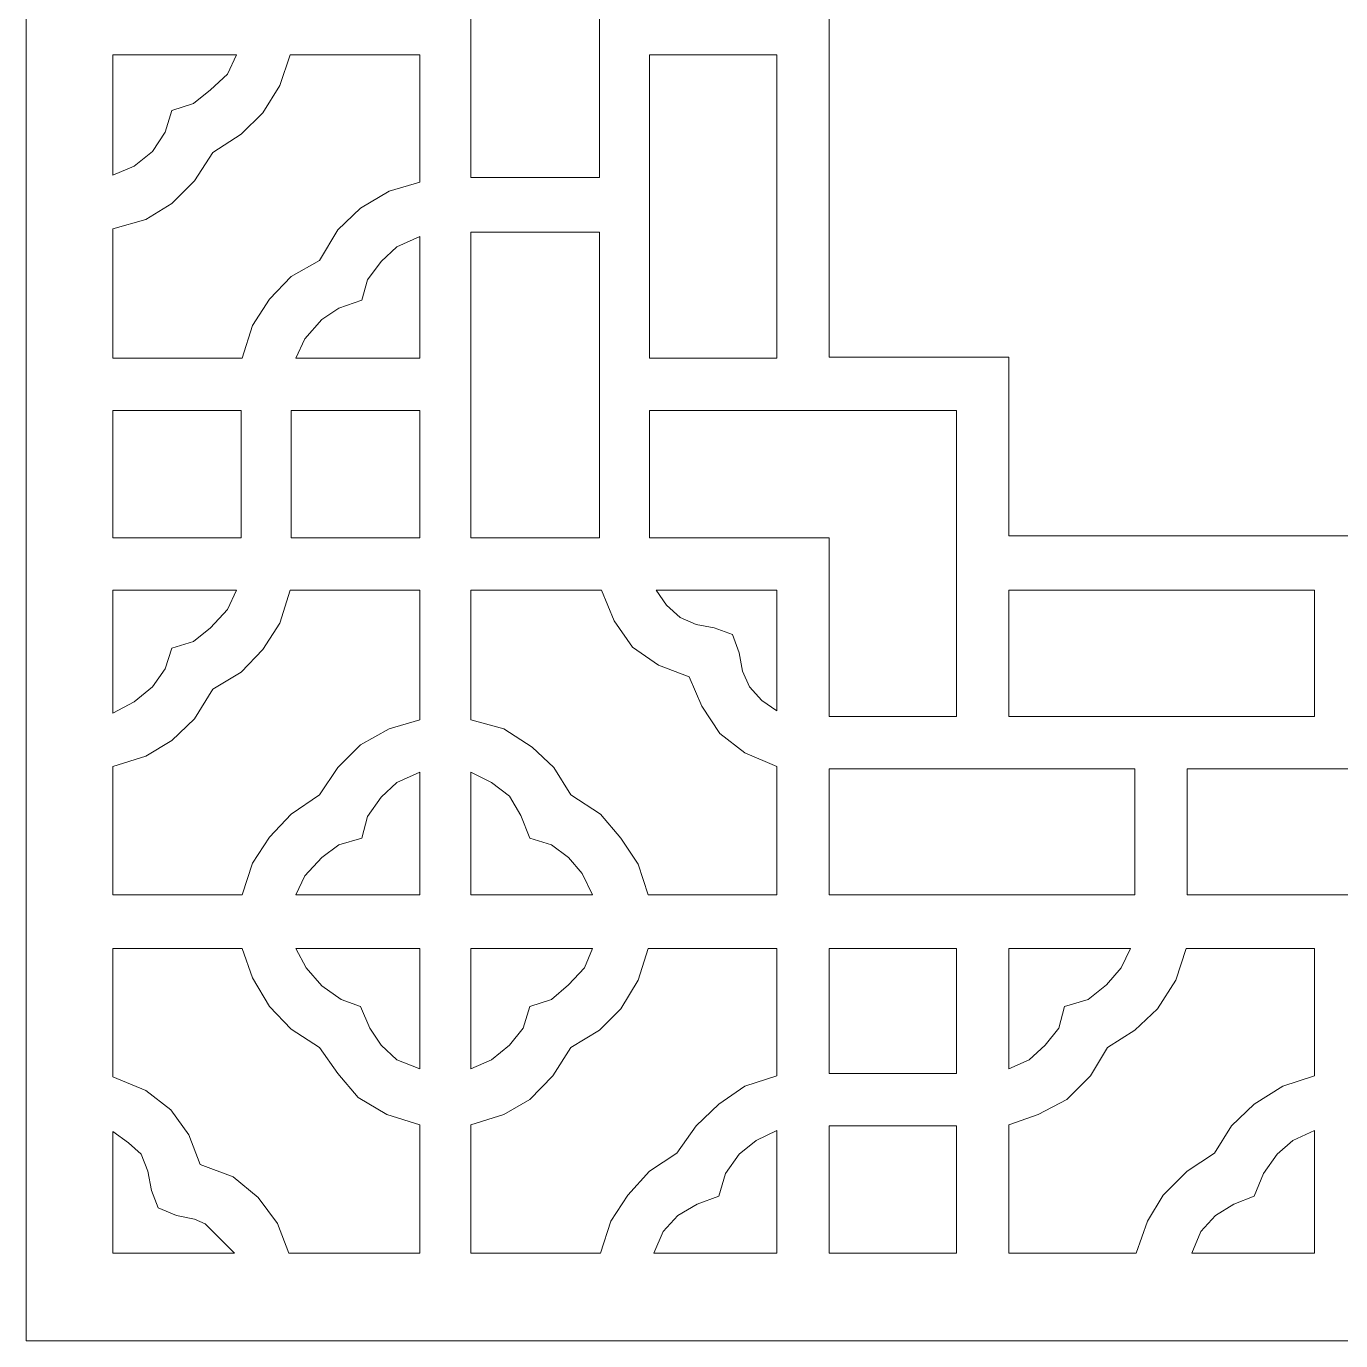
# Model space of a CAD drawing. Header units: centimetres. Extents: x -7.3 to 6.6, y -14.2 to 14.1.
# Drawn here: x -7.28 to -0.32, y -14.18 to -7.22 of the extents above; entities that cross this region are included whole.
import ezdxf

# ---------------------------------------------------------------- set-up
doc = ezdxf.new("R2010")
doc.units = ezdxf.units.CM
doc.header["$MEASUREMENT"] = 0

msp = doc.modelspace()

# ---------------------------------------------------------------- linework, layer by layer
at = {"color": 177, "lineweight": 9}
for points, knots in [([(-7.28151, -0.2578), (-7.28151, -0.2578), (-7.28151, -14.179), (-7.28151, -14.179), (-7.28151, -14.179), (-7.28151, -14.179), (6.62763, -14.179), (6.62763, -14.179), (6.62763, -14.179), (6.62763, -14.179), (6.62763, -0.2578), (6.62763, -0.2578), (6.62763, -0.2578), (6.62763, -0.2578), (-7.28151, -0.2578), (-7.28151, -0.2578)], [0, 0, 0, 0, 0.2, 0.2, 0.2, 0.2, 0.4, 0.4, 0.4, 0.4, 0.6, 0.6, 0.6, 0.6, 1, 1, 1, 1]), ([(-3.0305, -5.46021), (-3.0305, -5.46021), (-2.0791, -5.46021), (-2.0791, -5.46021), (-2.0791, -5.46021), (-2.0791, -5.46021), (-2.0791, -4.50885), (-2.0791, -4.50885), (-2.0791, -4.50885), (-2.0791, -4.50885), (-0.32697, -4.50885), (-0.32697, -4.50885), (-0.32697, -4.50885), (-0.32697, -4.50885), (1.42526, -4.50885), (1.42526, -4.50885), (1.42526, -4.50885), (1.42526, -4.50885), (1.42526, -5.46021), (1.42526, -5.46021), (1.42526, -5.46021), (1.42526, -5.46021), (2.37658, -5.46021), (2.37658, -5.46021), (2.37658, -5.46021), (2.37658, -5.46021), (2.37658, -7.2184), (2.37658, -7.2184), (2.37658, -7.2184), (2.37658, -7.2184), (2.37658, -8.97058), (2.37658, -8.97058), (2.37658, -8.97058), (2.37658, -8.97058), (1.42526, -8.97058), (1.42526, -8.97058), (1.42526, -8.97058), (1.42526, -8.97058), (1.42526, -9.91589), (1.42526, -9.91589), (1.42526, -9.91589), (1.42526, -9.91589), (-0.32697, -9.91589), (-0.32697, -9.91589), (-0.32697, -9.91589), (-0.32697, -9.91589), (-2.0791, -9.91589), (-2.0791, -9.91589), (-2.0791, -9.91589), (-2.0791, -9.91589), (-2.0791, -8.97058), (-2.0791, -8.97058), (-2.0791, -8.97058), (-2.0791, -8.97058), (-3.0305, -8.97058), (-3.0305, -8.97058), (-3.0305, -8.97058), (-3.0305, -8.97058), (-3.0305, -7.2184), (-3.0305, -7.2184), (-3.0305, -7.2184), (-3.0305, -7.2184), (-3.0305, -5.46021), (-3.0305, -5.46021)], [0, 0, 0, 0, 0.0588235, 0.0588235, 0.0588235, 0.0588235, 0.1176471, 0.1176471, 0.1176471, 0.1176471, 0.1764706, 0.1764706, 0.1764706, 0.1764706, 0.2352941, 0.2352941, 0.2352941, 0.2352941, 0.2941176, 0.2941176, 0.2941176, 0.2941176, 0.3529412, 0.3529412, 0.3529412, 0.3529412, 0.4117647, 0.4117647, 0.4117647, 0.4117647, 0.4705882, 0.4705882, 0.4705882, 0.4705882, 0.5294118, 0.5294118, 0.5294118, 0.5294118, 0.5882353, 0.5882353, 0.5882353, 0.5882353, 0.6470588, 0.6470588, 0.6470588, 0.6470588, 0.7058824, 0.7058824, 0.7058824, 0.7058824, 0.7647059, 0.7647059, 0.7647059, 0.7647059, 0.8235294, 0.8235294, 0.8235294, 0.8235294, 0.8823529, 0.8823529, 0.8823529, 0.8823529, 1, 1, 1, 1]), ([(-4.9272, -8.01921), (-4.9272, -8.01921), (-4.9272, -7.2184), (-4.9272, -7.2184), (-4.9272, -7.2184), (-4.9272, -7.2184), (-4.9272, -6.40551), (-4.9272, -6.40551), (-4.9272, -6.40551), (-4.9272, -6.40551), (-4.24681, -6.40551), (-4.24681, -6.40551), (-4.24681, -6.40551), (-4.24681, -6.40551), (-4.24681, -7.2184), (-4.24681, -7.2184), (-4.24681, -7.2184), (-4.24681, -7.2184), (-4.24681, -8.01921), (-4.24681, -8.01921), (-4.24681, -8.01921), (-4.24681, -8.01921), (-4.9272, -8.01921), (-4.9272, -8.01921)], [0, 0, 0, 0, 0.1428571, 0.1428571, 0.1428571, 0.1428571, 0.2857143, 0.2857143, 0.2857143, 0.2857143, 0.4285714, 0.4285714, 0.4285714, 0.4285714, 0.5714286, 0.5714286, 0.5714286, 0.5714286, 0.7142857, 0.7142857, 0.7142857, 0.7142857, 1, 1, 1, 1]), ([(-6.16759, -7.36893), (-6.16759, -7.36893), (-6.8239, -7.36893), (-6.8239, -7.36893), (-6.8239, -7.36893), (-6.8239, -7.36893), (-6.8239, -8.00717), (-6.8239, -8.00717), (-6.8239, -8.00717), (-6.8239, -8.00717), (-6.70947, -7.95901), (-6.70947, -7.95901), (-6.70947, -7.95901), (-6.70947, -7.95901), (-6.61317, -7.88077), (-6.61317, -7.88077), (-6.61317, -7.88077), (-6.61317, -7.88077), (-6.5469, -7.77838), (-6.5469, -7.77838), (-6.5469, -7.77838), (-6.5469, -7.77838), (-6.51078, -7.66396), (-6.51078, -7.66396), (-6.51078, -7.66396), (-6.51078, -7.66396), (-6.39633, -7.62787), (-6.39633, -7.62787), (-6.39633, -7.62787), (-6.39633, -7.62787), (-6.30608, -7.5556), (-6.30608, -7.5556), (-6.30608, -7.5556), (-6.30608, -7.5556), (-6.21573, -7.47131), (-6.21573, -7.47131), (-6.21573, -7.47131), (-6.21573, -7.47131), (-6.16759, -7.36893), (-6.16759, -7.36893)], [0, 0, 0, 0, 0.0909091, 0.0909091, 0.0909091, 0.0909091, 0.1818182, 0.1818182, 0.1818182, 0.1818182, 0.2727273, 0.2727273, 0.2727273, 0.2727273, 0.3636364, 0.3636364, 0.3636364, 0.3636364, 0.4545455, 0.4545455, 0.4545455, 0.4545455, 0.5454545, 0.5454545, 0.5454545, 0.5454545, 0.6363636, 0.6363636, 0.6363636, 0.6363636, 0.7272727, 0.7272727, 0.7272727, 0.7272727, 0.8181818, 0.8181818, 0.8181818, 0.8181818, 1, 1, 1, 1]), ([(-6.8239, -8.97659), (-6.8239, -8.97659), (-6.13744, -8.97659), (-6.13744, -8.97659), (-6.13744, -8.97659), (-6.13744, -8.97659), (-6.08326, -8.80203), (-6.08326, -8.80203), (-6.08326, -8.80203), (-6.08326, -8.80203), (-5.99295, -8.6635), (-5.99295, -8.6635), (-5.99295, -8.6635), (-5.99295, -8.6635), (-5.87853, -8.5431), (-5.87853, -8.5431), (-5.87853, -8.5431), (-5.87853, -8.5431), (-5.72802, -8.45878), (-5.72802, -8.45878), (-5.72802, -8.45878), (-5.72802, -8.45878), (-5.63167, -8.29621), (-5.63167, -8.29621), (-5.63167, -8.29621), (-5.63167, -8.29621), (-5.51122, -8.18184), (-5.51122, -8.18184), (-5.51122, -8.18184), (-5.51122, -8.18184), (-5.36072, -8.09146), (-5.36072, -8.09146), (-5.36072, -8.09146), (-5.36072, -8.09146), (-5.19813, -8.0433), (-5.19813, -8.0433), (-5.19813, -8.0433), (-5.19813, -8.0433), (-5.19813, -7.36893), (-5.19813, -7.36893), (-5.19813, -7.36893), (-5.19813, -7.36893), (-5.88459, -7.36893), (-5.88459, -7.36893), (-5.88459, -7.36893), (-5.88459, -7.36893), (-5.93874, -7.53151), (-5.93874, -7.53151), (-5.93874, -7.53151), (-5.93874, -7.53151), (-6.02908, -7.67599), (-6.02908, -7.67599), (-6.02908, -7.67599), (-6.02908, -7.67599), (-6.14351, -7.79043), (-6.14351, -7.79043), (-6.14351, -7.79043), (-6.14351, -7.79043), (-6.29403, -7.88677), (-6.29403, -7.88677), (-6.29403, -7.88677), (-6.29403, -7.88677), (-6.39033, -8.03731), (-6.39033, -8.03731), (-6.39033, -8.03731), (-6.39033, -8.03731), (-6.51078, -8.1577), (-6.51078, -8.1577), (-6.51078, -8.1577), (-6.51078, -8.1577), (-6.6493, -8.24202), (-6.6493, -8.24202), (-6.6493, -8.24202), (-6.6493, -8.24202), (-6.8239, -8.29018), (-6.8239, -8.29018), (-6.8239, -8.29018), (-6.8239, -8.29018), (-6.8239, -8.97659), (-6.8239, -8.97659)], [0, 0, 0, 0, 0.047619, 0.047619, 0.047619, 0.047619, 0.0952381, 0.0952381, 0.0952381, 0.0952381, 0.1428571, 0.1428571, 0.1428571, 0.1428571, 0.1904762, 0.1904762, 0.1904762, 0.1904762, 0.2380952, 0.2380952, 0.2380952, 0.2380952, 0.2857143, 0.2857143, 0.2857143, 0.2857143, 0.3333333, 0.3333333, 0.3333333, 0.3333333, 0.3809524, 0.3809524, 0.3809524, 0.3809524, 0.4285714, 0.4285714, 0.4285714, 0.4285714, 0.4761905, 0.4761905, 0.4761905, 0.4761905, 0.5238095, 0.5238095, 0.5238095, 0.5238095, 0.5714286, 0.5714286, 0.5714286, 0.5714286, 0.6190476, 0.6190476, 0.6190476, 0.6190476, 0.6666667, 0.6666667, 0.6666667, 0.6666667, 0.7142857, 0.7142857, 0.7142857, 0.7142857, 0.7619048, 0.7619048, 0.7619048, 0.7619048, 0.8095238, 0.8095238, 0.8095238, 0.8095238, 0.8571429, 0.8571429, 0.8571429, 0.8571429, 0.9047619, 0.9047619, 0.9047619, 0.9047619, 1, 1, 1, 1]), ([(-3.98183, -8.97659), (-3.98183, -8.97659), (-3.30746, -8.97659), (-3.30746, -8.97659), (-3.30746, -8.97659), (-3.30746, -8.97659), (-3.30746, -7.36893), (-3.30746, -7.36893), (-3.30746, -7.36893), (-3.30746, -7.36893), (-3.98183, -7.36893), (-3.98183, -7.36893), (-3.98183, -7.36893), (-3.98183, -7.36893), (-3.98183, -8.97659), (-3.98183, -8.97659)], [0, 0, 0, 0, 0.2, 0.2, 0.2, 0.2, 0.4, 0.4, 0.4, 0.4, 0.6, 0.6, 0.6, 0.6, 1, 1, 1, 1]), ([(-5.19813, -8.33236), (-5.19813, -8.33236), (-5.19813, -8.97659), (-5.19813, -8.97659), (-5.19813, -8.97659), (-5.19813, -8.97659), (-5.85446, -8.97659), (-5.85446, -8.97659), (-5.85446, -8.97659), (-5.85446, -8.97659), (-5.80629, -8.87425), (-5.80629, -8.87425), (-5.80629, -8.87425), (-5.80629, -8.87425), (-5.71595, -8.77186), (-5.71595, -8.77186), (-5.71595, -8.77186), (-5.71595, -8.77186), (-5.62564, -8.71168), (-5.62564, -8.71168), (-5.62564, -8.71168), (-5.62564, -8.71168), (-5.50524, -8.66956), (-5.50524, -8.66956), (-5.50524, -8.66956), (-5.50524, -8.66956), (-5.47509, -8.56117), (-5.47509, -8.56117), (-5.47509, -8.56117), (-5.47509, -8.56117), (-5.40286, -8.46481), (-5.40286, -8.46481), (-5.40286, -8.46481), (-5.40286, -8.46481), (-5.31855, -8.38651), (-5.31855, -8.38651), (-5.31855, -8.38651), (-5.31855, -8.38651), (-5.19813, -8.33236), (-5.19813, -8.33236)], [0, 0, 0, 0, 0.0909091, 0.0909091, 0.0909091, 0.0909091, 0.1818182, 0.1818182, 0.1818182, 0.1818182, 0.2727273, 0.2727273, 0.2727273, 0.2727273, 0.3636364, 0.3636364, 0.3636364, 0.3636364, 0.4545455, 0.4545455, 0.4545455, 0.4545455, 0.5454545, 0.5454545, 0.5454545, 0.5454545, 0.6363636, 0.6363636, 0.6363636, 0.6363636, 0.7272727, 0.7272727, 0.7272727, 0.7272727, 0.8181818, 0.8181818, 0.8181818, 0.8181818, 1, 1, 1, 1]), ([(-4.9272, -9.92795), (-4.9272, -9.92795), (-4.24681, -9.92795), (-4.24681, -9.92795), (-4.24681, -9.92795), (-4.24681, -9.92795), (-4.24681, -8.30827), (-4.24681, -8.30827), (-4.24681, -8.30827), (-4.24681, -8.30827), (-4.9272, -8.30827), (-4.9272, -8.30827), (-4.9272, -8.30827), (-4.9272, -8.30827), (-4.9272, -9.92795), (-4.9272, -9.92795)], [0, 0, 0, 0, 0.2, 0.2, 0.2, 0.2, 0.4, 0.4, 0.4, 0.4, 0.6, 0.6, 0.6, 0.6, 1, 1, 1, 1]), ([(-6.14351, -9.25358), (-6.14351, -9.25358), (-6.8239, -9.25358), (-6.8239, -9.25358), (-6.8239, -9.25358), (-6.8239, -9.25358), (-6.8239, -9.92795), (-6.8239, -9.92795), (-6.8239, -9.92795), (-6.8239, -9.92795), (-6.14351, -9.92795), (-6.14351, -9.92795), (-6.14351, -9.92795), (-6.14351, -9.92795), (-6.14351, -9.25358), (-6.14351, -9.25358)], [0, 0, 0, 0, 0.2, 0.2, 0.2, 0.2, 0.4, 0.4, 0.4, 0.4, 0.6, 0.6, 0.6, 0.6, 1, 1, 1, 1]), ([(-5.19813, -9.25358), (-5.19813, -9.25358), (-5.87853, -9.25358), (-5.87853, -9.25358), (-5.87853, -9.25358), (-5.87853, -9.25358), (-5.87853, -9.92795), (-5.87853, -9.92795), (-5.87853, -9.92795), (-5.87853, -9.92795), (-5.19813, -9.92795), (-5.19813, -9.92795), (-5.19813, -9.92795), (-5.19813, -9.92795), (-5.19813, -9.25358), (-5.19813, -9.25358)], [0, 0, 0, 0, 0.2, 0.2, 0.2, 0.2, 0.4, 0.4, 0.4, 0.4, 0.6, 0.6, 0.6, 0.6, 1, 1, 1, 1]), ([(-3.98183, -9.92795), (-3.98183, -9.92795), (-3.0305, -9.92795), (-3.0305, -9.92795), (-3.0305, -9.92795), (-3.0305, -9.92795), (-3.0305, -10.87333), (-3.0305, -10.87333), (-3.0305, -10.87333), (-3.0305, -10.87333), (-2.35617, -10.87333), (-2.35617, -10.87333), (-2.35617, -10.87333), (-2.35617, -10.87333), (-2.35617, -9.25358), (-2.35617, -9.25358), (-2.35617, -9.25358), (-2.35617, -9.25358), (-3.98183, -9.25358), (-3.98183, -9.25358), (-3.98183, -9.25358), (-3.98183, -9.25358), (-3.98183, -9.92795), (-3.98183, -9.92795)], [0, 0, 0, 0, 0.1428571, 0.1428571, 0.1428571, 0.1428571, 0.2857143, 0.2857143, 0.2857143, 0.2857143, 0.4285714, 0.4285714, 0.4285714, 0.4285714, 0.5714286, 0.5714286, 0.5714286, 0.5714286, 0.7142857, 0.7142857, 0.7142857, 0.7142857, 1, 1, 1, 1]), ([(-6.16759, -10.20495), (-6.16759, -10.20495), (-6.8239, -10.20495), (-6.8239, -10.20495), (-6.8239, -10.20495), (-6.8239, -10.20495), (-6.8239, -10.85526), (-6.8239, -10.85526), (-6.8239, -10.85526), (-6.8239, -10.85526), (-6.70947, -10.79503), (-6.70947, -10.79503), (-6.70947, -10.79503), (-6.70947, -10.79503), (-6.61317, -10.71675), (-6.61317, -10.71675), (-6.61317, -10.71675), (-6.61317, -10.71675), (-6.5469, -10.62044), (-6.5469, -10.62044), (-6.5469, -10.62044), (-6.5469, -10.62044), (-6.51078, -10.51201), (-6.51078, -10.51201), (-6.51078, -10.51201), (-6.51078, -10.51201), (-6.39633, -10.47591), (-6.39633, -10.47591), (-6.39633, -10.47591), (-6.39633, -10.47591), (-6.30608, -10.40368), (-6.30608, -10.40368), (-6.30608, -10.40368), (-6.30608, -10.40368), (-6.21573, -10.30733), (-6.21573, -10.30733), (-6.21573, -10.30733), (-6.21573, -10.30733), (-6.16759, -10.20495), (-6.16759, -10.20495)], [0, 0, 0, 0, 0.0909091, 0.0909091, 0.0909091, 0.0909091, 0.1818182, 0.1818182, 0.1818182, 0.1818182, 0.2727273, 0.2727273, 0.2727273, 0.2727273, 0.3636364, 0.3636364, 0.3636364, 0.3636364, 0.4545455, 0.4545455, 0.4545455, 0.4545455, 0.5454545, 0.5454545, 0.5454545, 0.5454545, 0.6363636, 0.6363636, 0.6363636, 0.6363636, 0.7272727, 0.7272727, 0.7272727, 0.7272727, 0.8181818, 0.8181818, 0.8181818, 0.8181818, 1, 1, 1, 1]), ([(-5.88459, -10.20495), (-5.88459, -10.20495), (-5.93874, -10.37959), (-5.93874, -10.37959), (-5.93874, -10.37959), (-5.93874, -10.37959), (-6.02908, -10.51806), (-6.02908, -10.51806), (-6.02908, -10.51806), (-6.02908, -10.51806), (-6.14351, -10.63844), (-6.14351, -10.63844), (-6.14351, -10.63844), (-6.14351, -10.63844), (-6.29403, -10.72879), (-6.29403, -10.72879), (-6.29403, -10.72879), (-6.29403, -10.72879), (-6.39033, -10.88533), (-6.39033, -10.88533), (-6.39033, -10.88533), (-6.39033, -10.88533), (-6.51078, -10.99983), (-6.51078, -10.99983), (-6.51078, -10.99983), (-6.51078, -10.99983), (-6.6493, -11.08407), (-6.6493, -11.08407), (-6.6493, -11.08407), (-6.6493, -11.08407), (-6.8239, -11.13825), (-6.8239, -11.13825), (-6.8239, -11.13825), (-6.8239, -11.13825), (-6.8239, -11.81865), (-6.8239, -11.81865), (-6.8239, -11.81865), (-6.8239, -11.81865), (-6.13744, -11.81865), (-6.13744, -11.81865), (-6.13744, -11.81865), (-6.13744, -11.81865), (-6.08326, -11.65003), (-6.08326, -11.65003), (-6.08326, -11.65003), (-6.08326, -11.65003), (-5.99295, -11.51161), (-5.99295, -11.51161), (-5.99295, -11.51161), (-5.99295, -11.51161), (-5.87853, -11.39112), (-5.87853, -11.39112), (-5.87853, -11.39112), (-5.87853, -11.39112), (-5.72802, -11.28875), (-5.72802, -11.28875), (-5.72802, -11.28875), (-5.72802, -11.28875), (-5.63167, -11.1443), (-5.63167, -11.1443), (-5.63167, -11.1443), (-5.63167, -11.1443), (-5.51122, -11.02383), (-5.51122, -11.02383), (-5.51122, -11.02383), (-5.51122, -11.02383), (-5.36072, -10.93959), (-5.36072, -10.93959), (-5.36072, -10.93959), (-5.36072, -10.93959), (-5.19813, -10.89135), (-5.19813, -10.89135), (-5.19813, -10.89135), (-5.19813, -10.89135), (-5.19813, -10.20495), (-5.19813, -10.20495), (-5.19813, -10.20495), (-5.19813, -10.20495), (-5.88459, -10.20495), (-5.88459, -10.20495)], [0, 0, 0, 0, 0.047619, 0.047619, 0.047619, 0.047619, 0.0952381, 0.0952381, 0.0952381, 0.0952381, 0.1428571, 0.1428571, 0.1428571, 0.1428571, 0.1904762, 0.1904762, 0.1904762, 0.1904762, 0.2380952, 0.2380952, 0.2380952, 0.2380952, 0.2857143, 0.2857143, 0.2857143, 0.2857143, 0.3333333, 0.3333333, 0.3333333, 0.3333333, 0.3809524, 0.3809524, 0.3809524, 0.3809524, 0.4285714, 0.4285714, 0.4285714, 0.4285714, 0.4761905, 0.4761905, 0.4761905, 0.4761905, 0.5238095, 0.5238095, 0.5238095, 0.5238095, 0.5714286, 0.5714286, 0.5714286, 0.5714286, 0.6190476, 0.6190476, 0.6190476, 0.6190476, 0.6666667, 0.6666667, 0.6666667, 0.6666667, 0.7142857, 0.7142857, 0.7142857, 0.7142857, 0.7619048, 0.7619048, 0.7619048, 0.7619048, 0.8095238, 0.8095238, 0.8095238, 0.8095238, 0.8571429, 0.8571429, 0.8571429, 0.8571429, 0.9047619, 0.9047619, 0.9047619, 0.9047619, 1, 1, 1, 1]), ([(-4.23473, -10.20495), (-4.23473, -10.20495), (-4.9272, -10.20495), (-4.9272, -10.20495), (-4.9272, -10.20495), (-4.9272, -10.20495), (-4.9272, -10.89135), (-4.9272, -10.89135), (-4.9272, -10.89135), (-4.9272, -10.89135), (-4.75254, -10.93959), (-4.75254, -10.93959), (-4.75254, -10.93959), (-4.75254, -10.93959), (-4.60206, -11.03585), (-4.60206, -11.03585), (-4.60206, -11.03585), (-4.60206, -11.03585), (-4.48763, -11.1443), (-4.48763, -11.1443), (-4.48763, -11.1443), (-4.48763, -11.1443), (-4.39725, -11.28875), (-4.39725, -11.28875), (-4.39725, -11.28875), (-4.39725, -11.28875), (-4.24076, -11.39112), (-4.24076, -11.39112), (-4.24076, -11.39112), (-4.24076, -11.39112), (-4.13238, -11.51761), (-4.13238, -11.51761), (-4.13238, -11.51761), (-4.13238, -11.51761), (-4.0421, -11.65607), (-4.0421, -11.65607), (-4.0421, -11.65607), (-4.0421, -11.65607), (-3.98784, -11.81865), (-3.98784, -11.81865), (-3.98784, -11.81865), (-3.98784, -11.81865), (-3.30746, -11.81865), (-3.30746, -11.81865), (-3.30746, -11.81865), (-3.30746, -11.81865), (-3.30746, -11.13825), (-3.30746, -11.13825), (-3.30746, -11.13825), (-3.30746, -11.13825), (-3.47604, -11.06599), (-3.47604, -11.06599), (-3.47604, -11.06599), (-3.47604, -11.06599), (-3.60851, -10.96361), (-3.60851, -10.96361), (-3.60851, -10.96361), (-3.60851, -10.96361), (-3.70486, -10.81911), (-3.70486, -10.81911), (-3.70486, -10.81911), (-3.70486, -10.81911), (-3.7711, -10.66262), (-3.7711, -10.66262), (-3.7711, -10.66262), (-3.7711, -10.66262), (-3.9337, -10.60237), (-3.9337, -10.60237), (-3.9337, -10.60237), (-3.9337, -10.60237), (-4.07215, -10.50602), (-4.07215, -10.50602), (-4.07215, -10.50602), (-4.07215, -10.50602), (-4.1685, -10.36751), (-4.1685, -10.36751), (-4.1685, -10.36751), (-4.1685, -10.36751), (-4.23473, -10.20495), (-4.23473, -10.20495)], [0, 0, 0, 0, 0.047619, 0.047619, 0.047619, 0.047619, 0.0952381, 0.0952381, 0.0952381, 0.0952381, 0.1428571, 0.1428571, 0.1428571, 0.1428571, 0.1904762, 0.1904762, 0.1904762, 0.1904762, 0.2380952, 0.2380952, 0.2380952, 0.2380952, 0.2857143, 0.2857143, 0.2857143, 0.2857143, 0.3333333, 0.3333333, 0.3333333, 0.3333333, 0.3809524, 0.3809524, 0.3809524, 0.3809524, 0.4285714, 0.4285714, 0.4285714, 0.4285714, 0.4761905, 0.4761905, 0.4761905, 0.4761905, 0.5238095, 0.5238095, 0.5238095, 0.5238095, 0.5714286, 0.5714286, 0.5714286, 0.5714286, 0.6190476, 0.6190476, 0.6190476, 0.6190476, 0.6666667, 0.6666667, 0.6666667, 0.6666667, 0.7142857, 0.7142857, 0.7142857, 0.7142857, 0.7619048, 0.7619048, 0.7619048, 0.7619048, 0.8095238, 0.8095238, 0.8095238, 0.8095238, 0.8571429, 0.8571429, 0.8571429, 0.8571429, 0.9047619, 0.9047619, 0.9047619, 0.9047619, 1, 1, 1, 1]), ([(-3.94574, -10.20495), (-3.94574, -10.20495), (-3.30746, -10.20495), (-3.30746, -10.20495), (-3.30746, -10.20495), (-3.30746, -10.20495), (-3.30746, -10.84324), (-3.30746, -10.84324), (-3.30746, -10.84324), (-3.30746, -10.84324), (-3.38572, -10.78905), (-3.38572, -10.78905), (-3.38572, -10.78905), (-3.38572, -10.78905), (-3.45197, -10.71675), (-3.45197, -10.71675), (-3.45197, -10.71675), (-3.45197, -10.71675), (-3.48811, -10.63251), (-3.48811, -10.63251), (-3.48811, -10.63251), (-3.48811, -10.63251), (-3.50619, -10.5361), (-3.50619, -10.5361), (-3.50619, -10.5361), (-3.50619, -10.5361), (-3.54225, -10.43974), (-3.54225, -10.43974), (-3.54225, -10.43974), (-3.54225, -10.43974), (-3.63861, -10.40368), (-3.63861, -10.40368), (-3.63861, -10.40368), (-3.63861, -10.40368), (-3.73497, -10.3856), (-3.73497, -10.3856), (-3.73497, -10.3856), (-3.73497, -10.3856), (-3.81926, -10.34946), (-3.81926, -10.34946), (-3.81926, -10.34946), (-3.81926, -10.34946), (-3.89151, -10.28321), (-3.89151, -10.28321), (-3.89151, -10.28321), (-3.89151, -10.28321), (-3.94574, -10.20495), (-3.94574, -10.20495)], [0, 0, 0, 0, 0.0769231, 0.0769231, 0.0769231, 0.0769231, 0.1538462, 0.1538462, 0.1538462, 0.1538462, 0.2307692, 0.2307692, 0.2307692, 0.2307692, 0.3076923, 0.3076923, 0.3076923, 0.3076923, 0.3846154, 0.3846154, 0.3846154, 0.3846154, 0.4615385, 0.4615385, 0.4615385, 0.4615385, 0.5384615, 0.5384615, 0.5384615, 0.5384615, 0.6153846, 0.6153846, 0.6153846, 0.6153846, 0.6923077, 0.6923077, 0.6923077, 0.6923077, 0.7692308, 0.7692308, 0.7692308, 0.7692308, 0.8461538, 0.8461538, 0.8461538, 0.8461538, 1, 1, 1, 1]), ([(-2.0791, -10.20495), (-2.0791, -10.20495), (-2.0791, -10.87333), (-2.0791, -10.87333), (-2.0791, -10.87333), (-2.0791, -10.87333), (-0.45943, -10.87333), (-0.45943, -10.87333), (-0.45943, -10.87333), (-0.45943, -10.87333), (-0.45943, -10.20495), (-0.45943, -10.20495), (-0.45943, -10.20495), (-0.45943, -10.20495), (-2.0791, -10.20495), (-2.0791, -10.20495)], [0, 0, 0, 0, 0.2, 0.2, 0.2, 0.2, 0.4, 0.4, 0.4, 0.4, 0.6, 0.6, 0.6, 0.6, 1, 1, 1, 1]), ([(-5.19813, -11.16836), (-5.19813, -11.16836), (-5.19813, -11.81865), (-5.19813, -11.81865), (-5.19813, -11.81865), (-5.19813, -11.81865), (-5.85446, -11.81865), (-5.85446, -11.81865), (-5.85446, -11.81865), (-5.85446, -11.81865), (-5.80629, -11.71636), (-5.80629, -11.71636), (-5.80629, -11.71636), (-5.80629, -11.71636), (-5.71595, -11.61998), (-5.71595, -11.61998), (-5.71595, -11.61998), (-5.71595, -11.61998), (-5.62564, -11.5537), (-5.62564, -11.5537), (-5.62564, -11.5537), (-5.62564, -11.5537), (-5.50524, -11.51761), (-5.50524, -11.51761), (-5.50524, -11.51761), (-5.50524, -11.51761), (-5.47509, -11.40318), (-5.47509, -11.40318), (-5.47509, -11.40318), (-5.47509, -11.40318), (-5.40286, -11.30084), (-5.40286, -11.30084), (-5.40286, -11.30084), (-5.40286, -11.30084), (-5.31855, -11.22256), (-5.31855, -11.22256), (-5.31855, -11.22256), (-5.31855, -11.22256), (-5.19813, -11.16836), (-5.19813, -11.16836)], [0, 0, 0, 0, 0.0909091, 0.0909091, 0.0909091, 0.0909091, 0.1818182, 0.1818182, 0.1818182, 0.1818182, 0.2727273, 0.2727273, 0.2727273, 0.2727273, 0.3636364, 0.3636364, 0.3636364, 0.3636364, 0.4545455, 0.4545455, 0.4545455, 0.4545455, 0.5454545, 0.5454545, 0.5454545, 0.5454545, 0.6363636, 0.6363636, 0.6363636, 0.6363636, 0.7272727, 0.7272727, 0.7272727, 0.7272727, 0.8181818, 0.8181818, 0.8181818, 0.8181818, 1, 1, 1, 1]), ([(-4.9272, -11.81865), (-4.9272, -11.81865), (-4.28292, -11.81865), (-4.28292, -11.81865), (-4.28292, -11.81865), (-4.28292, -11.81865), (-4.3371, -11.7043), (-4.3371, -11.7043), (-4.3371, -11.7043), (-4.3371, -11.7043), (-4.40933, -11.61998), (-4.40933, -11.61998), (-4.40933, -11.61998), (-4.40933, -11.61998), (-4.49966, -11.5537), (-4.49966, -11.5537), (-4.49966, -11.5537), (-4.49966, -11.5537), (-4.61412, -11.51761), (-4.61412, -11.51761), (-4.61412, -11.51761), (-4.61412, -11.51761), (-4.66227, -11.39715), (-4.66227, -11.39715), (-4.66227, -11.39715), (-4.66227, -11.39715), (-4.72249, -11.29482), (-4.72249, -11.29482), (-4.72249, -11.29482), (-4.72249, -11.29482), (-4.81875, -11.22256), (-4.81875, -11.22256), (-4.81875, -11.22256), (-4.81875, -11.22256), (-4.9272, -11.16836), (-4.9272, -11.16836), (-4.9272, -11.16836), (-4.9272, -11.16836), (-4.9272, -11.81865), (-4.9272, -11.81865)], [0, 0, 0, 0, 0.0909091, 0.0909091, 0.0909091, 0.0909091, 0.1818182, 0.1818182, 0.1818182, 0.1818182, 0.2727273, 0.2727273, 0.2727273, 0.2727273, 0.3636364, 0.3636364, 0.3636364, 0.3636364, 0.4545455, 0.4545455, 0.4545455, 0.4545455, 0.5454545, 0.5454545, 0.5454545, 0.5454545, 0.6363636, 0.6363636, 0.6363636, 0.6363636, 0.7272727, 0.7272727, 0.7272727, 0.7272727, 0.8181818, 0.8181818, 0.8181818, 0.8181818, 1, 1, 1, 1]), ([(-3.0305, -11.15029), (-3.0305, -11.15029), (-3.0305, -11.81865), (-3.0305, -11.81865), (-3.0305, -11.81865), (-3.0305, -11.81865), (-1.41078, -11.81865), (-1.41078, -11.81865), (-1.41078, -11.81865), (-1.41078, -11.81865), (-1.41078, -11.15029), (-1.41078, -11.15029), (-1.41078, -11.15029), (-1.41078, -11.15029), (-3.0305, -11.15029), (-3.0305, -11.15029)], [0, 0, 0, 0, 0.2, 0.2, 0.2, 0.2, 0.4, 0.4, 0.4, 0.4, 0.6, 0.6, 0.6, 0.6, 1, 1, 1, 1]), ([(-1.1338, -11.81865), (-1.1338, -11.81865), (-0.32697, -11.81865), (-0.32697, -11.81865), (-0.32697, -11.81865), (-0.32697, -11.81865), (0.4799, -11.81865), (0.4799, -11.81865), (0.4799, -11.81865), (0.4799, -11.81865), (0.4799, -11.15029), (0.4799, -11.15029), (0.4799, -11.15029), (0.4799, -11.15029), (-0.32697, -11.15029), (-0.32697, -11.15029), (-0.32697, -11.15029), (-0.32697, -11.15029), (-1.1338, -11.15029), (-1.1338, -11.15029), (-1.1338, -11.15029), (-1.1338, -11.15029), (-1.1338, -11.81865), (-1.1338, -11.81865)], [0, 0, 0, 0, 0.1428571, 0.1428571, 0.1428571, 0.1428571, 0.2857143, 0.2857143, 0.2857143, 0.2857143, 0.4285714, 0.4285714, 0.4285714, 0.4285714, 0.5714286, 0.5714286, 0.5714286, 0.5714286, 0.7142857, 0.7142857, 0.7142857, 0.7142857, 1, 1, 1, 1]), ([(-6.13744, -12.10162), (-6.13744, -12.10162), (-6.8239, -12.10162), (-6.8239, -12.10162), (-6.8239, -12.10162), (-6.8239, -12.10162), (-6.8239, -12.78208), (-6.8239, -12.78208), (-6.8239, -12.78208), (-6.8239, -12.78208), (-6.6493, -12.85432), (-6.6493, -12.85432), (-6.6493, -12.85432), (-6.6493, -12.85432), (-6.51678, -12.95667), (-6.51678, -12.95667), (-6.51678, -12.95667), (-6.51678, -12.95667), (-6.42043, -13.08914), (-6.42043, -13.08914), (-6.42043, -13.08914), (-6.42043, -13.08914), (-6.36023, -13.24569), (-6.36023, -13.24569), (-6.36023, -13.24569), (-6.36023, -13.24569), (-6.18566, -13.31198), (-6.18566, -13.31198), (-6.18566, -13.31198), (-6.18566, -13.31198), (-6.05315, -13.42033), (-6.05315, -13.42033), (-6.05315, -13.42033), (-6.05315, -13.42033), (-5.95076, -13.5588), (-5.95076, -13.5588), (-5.95076, -13.5588), (-5.95076, -13.5588), (-5.89059, -13.71533), (-5.89059, -13.71533), (-5.89059, -13.71533), (-5.89059, -13.71533), (-5.19813, -13.71533), (-5.19813, -13.71533), (-5.19813, -13.71533), (-5.19813, -13.71533), (-5.19813, -13.03493), (-5.19813, -13.03493), (-5.19813, -13.03493), (-5.19813, -13.03493), (-5.37276, -12.98075), (-5.37276, -12.98075), (-5.37276, -12.98075), (-5.37276, -12.98075), (-5.5233, -12.89044), (-5.5233, -12.89044), (-5.5233, -12.89044), (-5.5233, -12.89044), (-5.63167, -12.76399), (-5.63167, -12.76399), (-5.63167, -12.76399), (-5.63167, -12.76399), (-5.72802, -12.62551), (-5.72802, -12.62551), (-5.72802, -12.62551), (-5.72802, -12.62551), (-5.87853, -12.5292), (-5.87853, -12.5292), (-5.87853, -12.5292), (-5.87853, -12.5292), (-5.99295, -12.40875), (-5.99295, -12.40875), (-5.99295, -12.40875), (-5.99295, -12.40875), (-6.08326, -12.25819), (-6.08326, -12.25819), (-6.08326, -12.25819), (-6.08326, -12.25819), (-6.13744, -12.10162), (-6.13744, -12.10162)], [0, 0, 0, 0, 0.047619, 0.047619, 0.047619, 0.047619, 0.0952381, 0.0952381, 0.0952381, 0.0952381, 0.1428571, 0.1428571, 0.1428571, 0.1428571, 0.1904762, 0.1904762, 0.1904762, 0.1904762, 0.2380952, 0.2380952, 0.2380952, 0.2380952, 0.2857143, 0.2857143, 0.2857143, 0.2857143, 0.3333333, 0.3333333, 0.3333333, 0.3333333, 0.3809524, 0.3809524, 0.3809524, 0.3809524, 0.4285714, 0.4285714, 0.4285714, 0.4285714, 0.4761905, 0.4761905, 0.4761905, 0.4761905, 0.5238095, 0.5238095, 0.5238095, 0.5238095, 0.5714286, 0.5714286, 0.5714286, 0.5714286, 0.6190476, 0.6190476, 0.6190476, 0.6190476, 0.6666667, 0.6666667, 0.6666667, 0.6666667, 0.7142857, 0.7142857, 0.7142857, 0.7142857, 0.7619048, 0.7619048, 0.7619048, 0.7619048, 0.8095238, 0.8095238, 0.8095238, 0.8095238, 0.8571429, 0.8571429, 0.8571429, 0.8571429, 0.9047619, 0.9047619, 0.9047619, 0.9047619, 1, 1, 1, 1]), ([(-5.85446, -12.10162), (-5.85446, -12.10162), (-5.80028, -12.20401), (-5.80028, -12.20401), (-5.80028, -12.20401), (-5.80028, -12.20401), (-5.71595, -12.30035), (-5.71595, -12.30035), (-5.71595, -12.30035), (-5.71595, -12.30035), (-5.61362, -12.37258), (-5.61362, -12.37258), (-5.61362, -12.37258), (-5.61362, -12.37258), (-5.51122, -12.40875), (-5.51122, -12.40875), (-5.51122, -12.40875), (-5.51122, -12.40875), (-5.46311, -12.52318), (-5.46311, -12.52318), (-5.46311, -12.52318), (-5.46311, -12.52318), (-5.40286, -12.61345), (-5.40286, -12.61345), (-5.40286, -12.61345), (-5.40286, -12.61345), (-5.31855, -12.69174), (-5.31855, -12.69174), (-5.31855, -12.69174), (-5.31855, -12.69174), (-5.19813, -12.73991), (-5.19813, -12.73991), (-5.19813, -12.73991), (-5.19813, -12.73991), (-5.19813, -12.10162), (-5.19813, -12.10162), (-5.19813, -12.10162), (-5.19813, -12.10162), (-5.85446, -12.10162), (-5.85446, -12.10162)], [0, 0, 0, 0, 0.0909091, 0.0909091, 0.0909091, 0.0909091, 0.1818182, 0.1818182, 0.1818182, 0.1818182, 0.2727273, 0.2727273, 0.2727273, 0.2727273, 0.3636364, 0.3636364, 0.3636364, 0.3636364, 0.4545455, 0.4545455, 0.4545455, 0.4545455, 0.5454545, 0.5454545, 0.5454545, 0.5454545, 0.6363636, 0.6363636, 0.6363636, 0.6363636, 0.7272727, 0.7272727, 0.7272727, 0.7272727, 0.8181818, 0.8181818, 0.8181818, 0.8181818, 1, 1, 1, 1]), ([(-4.9272, -12.73991), (-4.9272, -12.73991), (-4.9272, -12.10162), (-4.9272, -12.10162), (-4.9272, -12.10162), (-4.9272, -12.10162), (-4.28292, -12.10162), (-4.28292, -12.10162), (-4.28292, -12.10162), (-4.28292, -12.10162), (-4.32507, -12.20401), (-4.32507, -12.20401), (-4.32507, -12.20401), (-4.32507, -12.20401), (-4.40933, -12.29432), (-4.40933, -12.29432), (-4.40933, -12.29432), (-4.40933, -12.29432), (-4.49966, -12.37258), (-4.49966, -12.37258), (-4.49966, -12.37258), (-4.49966, -12.37258), (-4.61412, -12.40875), (-4.61412, -12.40875), (-4.61412, -12.40875), (-4.61412, -12.40875), (-4.65021, -12.52318), (-4.65021, -12.52318), (-4.65021, -12.52318), (-4.65021, -12.52318), (-4.72249, -12.61345), (-4.72249, -12.61345), (-4.72249, -12.61345), (-4.72249, -12.61345), (-4.81875, -12.69174), (-4.81875, -12.69174), (-4.81875, -12.69174), (-4.81875, -12.69174), (-4.9272, -12.73991), (-4.9272, -12.73991)], [0, 0, 0, 0, 0.0909091, 0.0909091, 0.0909091, 0.0909091, 0.1818182, 0.1818182, 0.1818182, 0.1818182, 0.2727273, 0.2727273, 0.2727273, 0.2727273, 0.3636364, 0.3636364, 0.3636364, 0.3636364, 0.4545455, 0.4545455, 0.4545455, 0.4545455, 0.5454545, 0.5454545, 0.5454545, 0.5454545, 0.6363636, 0.6363636, 0.6363636, 0.6363636, 0.7272727, 0.7272727, 0.7272727, 0.7272727, 0.8181818, 0.8181818, 0.8181818, 0.8181818, 1, 1, 1, 1]), ([(-3.98784, -12.10162), (-3.98784, -12.10162), (-3.30746, -12.10162), (-3.30746, -12.10162), (-3.30746, -12.10162), (-3.30746, -12.10162), (-3.30746, -12.77603), (-3.30746, -12.77603), (-3.30746, -12.77603), (-3.30746, -12.77603), (-3.47604, -12.83022), (-3.47604, -12.83022), (-3.47604, -12.83022), (-3.47604, -12.83022), (-3.61452, -12.92657), (-3.61452, -12.92657), (-3.61452, -12.92657), (-3.61452, -12.92657), (-3.73497, -13.041), (-3.73497, -13.041), (-3.73497, -13.041), (-3.73497, -13.041), (-3.83731, -13.18554), (-3.83731, -13.18554), (-3.83731, -13.18554), (-3.83731, -13.18554), (-3.98183, -13.28187), (-3.98183, -13.28187), (-3.98183, -13.28187), (-3.98183, -13.28187), (-4.09623, -13.40828), (-4.09623, -13.40828), (-4.09623, -13.40828), (-4.09623, -13.40828), (-4.18658, -13.54679), (-4.18658, -13.54679), (-4.18658, -13.54679), (-4.18658, -13.54679), (-4.24076, -13.71533), (-4.24076, -13.71533), (-4.24076, -13.71533), (-4.24076, -13.71533), (-4.9272, -13.71533), (-4.9272, -13.71533), (-4.9272, -13.71533), (-4.9272, -13.71533), (-4.9272, -13.03493), (-4.9272, -13.03493), (-4.9272, -13.03493), (-4.9272, -13.03493), (-4.75254, -12.98075), (-4.75254, -12.98075), (-4.75254, -12.98075), (-4.75254, -12.98075), (-4.61412, -12.90253), (-4.61412, -12.90253), (-4.61412, -12.90253), (-4.61412, -12.90253), (-4.49363, -12.77603), (-4.49363, -12.77603), (-4.49363, -12.77603), (-4.49363, -12.77603), (-4.39725, -12.62551), (-4.39725, -12.62551), (-4.39725, -12.62551), (-4.39725, -12.62551), (-4.24681, -12.53519), (-4.24681, -12.53519), (-4.24681, -12.53519), (-4.24681, -12.53519), (-4.13238, -12.4208), (-4.13238, -12.4208), (-4.13238, -12.4208), (-4.13238, -12.4208), (-4.0421, -12.27025), (-4.0421, -12.27025), (-4.0421, -12.27025), (-4.0421, -12.27025), (-3.98784, -12.10162), (-3.98784, -12.10162)], [0, 0, 0, 0, 0.047619, 0.047619, 0.047619, 0.047619, 0.0952381, 0.0952381, 0.0952381, 0.0952381, 0.1428571, 0.1428571, 0.1428571, 0.1428571, 0.1904762, 0.1904762, 0.1904762, 0.1904762, 0.2380952, 0.2380952, 0.2380952, 0.2380952, 0.2857143, 0.2857143, 0.2857143, 0.2857143, 0.3333333, 0.3333333, 0.3333333, 0.3333333, 0.3809524, 0.3809524, 0.3809524, 0.3809524, 0.4285714, 0.4285714, 0.4285714, 0.4285714, 0.4761905, 0.4761905, 0.4761905, 0.4761905, 0.5238095, 0.5238095, 0.5238095, 0.5238095, 0.5714286, 0.5714286, 0.5714286, 0.5714286, 0.6190476, 0.6190476, 0.6190476, 0.6190476, 0.6666667, 0.6666667, 0.6666667, 0.6666667, 0.7142857, 0.7142857, 0.7142857, 0.7142857, 0.7619048, 0.7619048, 0.7619048, 0.7619048, 0.8095238, 0.8095238, 0.8095238, 0.8095238, 0.8571429, 0.8571429, 0.8571429, 0.8571429, 0.9047619, 0.9047619, 0.9047619, 0.9047619, 1, 1, 1, 1]), ([(-2.35617, -12.76399), (-2.35617, -12.76399), (-2.35617, -12.10162), (-2.35617, -12.10162), (-2.35617, -12.10162), (-2.35617, -12.10162), (-3.0305, -12.10162), (-3.0305, -12.10162), (-3.0305, -12.10162), (-3.0305, -12.10162), (-3.0305, -12.76399), (-3.0305, -12.76399), (-3.0305, -12.76399), (-3.0305, -12.76399), (-2.35617, -12.76399), (-2.35617, -12.76399)], [0, 0, 0, 0, 0.2, 0.2, 0.2, 0.2, 0.4, 0.4, 0.4, 0.4, 0.6, 0.6, 0.6, 0.6, 1, 1, 1, 1]), ([(-2.0791, -12.10162), (-2.0791, -12.10162), (-2.0791, -12.73991), (-2.0791, -12.73991), (-2.0791, -12.73991), (-2.0791, -12.73991), (-1.97075, -12.69174), (-1.97075, -12.69174), (-1.97075, -12.69174), (-1.97075, -12.69174), (-1.88643, -12.61345), (-1.88643, -12.61345), (-1.88643, -12.61345), (-1.88643, -12.61345), (-1.81419, -12.52318), (-1.81419, -12.52318), (-1.81419, -12.52318), (-1.81419, -12.52318), (-1.78405, -12.40875), (-1.78405, -12.40875), (-1.78405, -12.40875), (-1.78405, -12.40875), (-1.6576, -12.37258), (-1.6576, -12.37258), (-1.6576, -12.37258), (-1.6576, -12.37258), (-1.56135, -12.29432), (-1.56135, -12.29432), (-1.56135, -12.29432), (-1.56135, -12.29432), (-1.48303, -12.20401), (-1.48303, -12.20401), (-1.48303, -12.20401), (-1.48303, -12.20401), (-1.43487, -12.10162), (-1.43487, -12.10162), (-1.43487, -12.10162), (-1.43487, -12.10162), (-2.0791, -12.10162), (-2.0791, -12.10162)], [0, 0, 0, 0, 0.0909091, 0.0909091, 0.0909091, 0.0909091, 0.1818182, 0.1818182, 0.1818182, 0.1818182, 0.2727273, 0.2727273, 0.2727273, 0.2727273, 0.3636364, 0.3636364, 0.3636364, 0.3636364, 0.4545455, 0.4545455, 0.4545455, 0.4545455, 0.5454545, 0.5454545, 0.5454545, 0.5454545, 0.6363636, 0.6363636, 0.6363636, 0.6363636, 0.7272727, 0.7272727, 0.7272727, 0.7272727, 0.8181818, 0.8181818, 0.8181818, 0.8181818, 1, 1, 1, 1]), ([(-0.45943, -12.77603), (-0.45943, -12.77603), (-0.62802, -12.83022), (-0.62802, -12.83022), (-0.62802, -12.83022), (-0.62802, -12.83022), (-0.7785, -12.92657), (-0.7785, -12.92657), (-0.7785, -12.92657), (-0.7785, -12.92657), (-0.89899, -13.041), (-0.89899, -13.041), (-0.89899, -13.041), (-0.89899, -13.041), (-0.98924, -13.18554), (-0.98924, -13.18554), (-0.98924, -13.18554), (-0.98924, -13.18554), (-1.1338, -13.28187), (-1.1338, -13.28187), (-1.1338, -13.28187), (-1.1338, -13.28187), (-1.26025, -13.40828), (-1.26025, -13.40828), (-1.26025, -13.40828), (-1.26025, -13.40828), (-1.34457, -13.54679), (-1.34457, -13.54679), (-1.34457, -13.54679), (-1.34457, -13.54679), (-1.40477, -13.71533), (-1.40477, -13.71533), (-1.40477, -13.71533), (-1.40477, -13.71533), (-2.0791, -13.71533), (-2.0791, -13.71533), (-2.0791, -13.71533), (-2.0791, -13.71533), (-2.0791, -13.03493), (-2.0791, -13.03493), (-2.0791, -13.03493), (-2.0791, -13.03493), (-1.92258, -12.98075), (-1.92258, -12.98075), (-1.92258, -12.98075), (-1.92258, -12.98075), (-1.77207, -12.90253), (-1.77207, -12.90253), (-1.77207, -12.90253), (-1.77207, -12.90253), (-1.64561, -12.77603), (-1.64561, -12.77603), (-1.64561, -12.77603), (-1.64561, -12.77603), (-1.55526, -12.62551), (-1.55526, -12.62551), (-1.55526, -12.62551), (-1.55526, -12.62551), (-1.41078, -12.53519), (-1.41078, -12.53519), (-1.41078, -12.53519), (-1.41078, -12.53519), (-1.29034, -12.4208), (-1.29034, -12.4208), (-1.29034, -12.4208), (-1.29034, -12.4208), (-1.19397, -12.27025), (-1.19397, -12.27025), (-1.19397, -12.27025), (-1.19397, -12.27025), (-1.13987, -12.10162), (-1.13987, -12.10162), (-1.13987, -12.10162), (-1.13987, -12.10162), (-0.45943, -12.10162), (-0.45943, -12.10162), (-0.45943, -12.10162), (-0.45943, -12.10162), (-0.45943, -12.77603), (-0.45943, -12.77603)], [0, 0, 0, 0, 0.047619, 0.047619, 0.047619, 0.047619, 0.0952381, 0.0952381, 0.0952381, 0.0952381, 0.1428571, 0.1428571, 0.1428571, 0.1428571, 0.1904762, 0.1904762, 0.1904762, 0.1904762, 0.2380952, 0.2380952, 0.2380952, 0.2380952, 0.2857143, 0.2857143, 0.2857143, 0.2857143, 0.3333333, 0.3333333, 0.3333333, 0.3333333, 0.3809524, 0.3809524, 0.3809524, 0.3809524, 0.4285714, 0.4285714, 0.4285714, 0.4285714, 0.4761905, 0.4761905, 0.4761905, 0.4761905, 0.5238095, 0.5238095, 0.5238095, 0.5238095, 0.5714286, 0.5714286, 0.5714286, 0.5714286, 0.6190476, 0.6190476, 0.6190476, 0.6190476, 0.6666667, 0.6666667, 0.6666667, 0.6666667, 0.7142857, 0.7142857, 0.7142857, 0.7142857, 0.7619048, 0.7619048, 0.7619048, 0.7619048, 0.8095238, 0.8095238, 0.8095238, 0.8095238, 0.8571429, 0.8571429, 0.8571429, 0.8571429, 0.9047619, 0.9047619, 0.9047619, 0.9047619, 1, 1, 1, 1]), ([(-6.1796, -13.71533), (-6.1796, -13.71533), (-6.8239, -13.71533), (-6.8239, -13.71533), (-6.8239, -13.71533), (-6.8239, -13.71533), (-6.8239, -13.07111), (-6.8239, -13.07111), (-6.8239, -13.07111), (-6.8239, -13.07111), (-6.73961, -13.13126), (-6.73961, -13.13126), (-6.73961, -13.13126), (-6.73961, -13.13126), (-6.67334, -13.19152), (-6.67334, -13.19152), (-6.67334, -13.19152), (-6.67334, -13.19152), (-6.63724, -13.28187), (-6.63724, -13.28187), (-6.63724, -13.28187), (-6.63724, -13.28187), (-6.61912, -13.38421), (-6.61912, -13.38421), (-6.61912, -13.38421), (-6.61912, -13.38421), (-6.58307, -13.47451), (-6.58307, -13.47451), (-6.58307, -13.47451), (-6.58307, -13.47451), (-6.48672, -13.51665), (-6.48672, -13.51665), (-6.48672, -13.51665), (-6.48672, -13.51665), (-6.39033, -13.53473), (-6.39033, -13.53473), (-6.39033, -13.53473), (-6.39033, -13.53473), (-6.33444, -13.56051), (-6.33444, -13.56051), (-6.33444, -13.56051), (-6.33444, -13.56051), (-6.1796, -13.71533), (-6.1796, -13.71533)], [0, 0, 0, 0, 0.0833333, 0.0833333, 0.0833333, 0.0833333, 0.1666667, 0.1666667, 0.1666667, 0.1666667, 0.25, 0.25, 0.25, 0.25, 0.3333333, 0.3333333, 0.3333333, 0.3333333, 0.4166667, 0.4166667, 0.4166667, 0.4166667, 0.5, 0.5, 0.5, 0.5, 0.5833333, 0.5833333, 0.5833333, 0.5833333, 0.6666667, 0.6666667, 0.6666667, 0.6666667, 0.75, 0.75, 0.75, 0.75, 0.8333333, 0.8333333, 0.8333333, 0.8333333, 1, 1, 1, 1]), ([(-3.30746, -13.06508), (-3.30746, -13.06508), (-3.41583, -13.11928), (-3.41583, -13.11928), (-3.41583, -13.11928), (-3.41583, -13.11928), (-3.50619, -13.19152), (-3.50619, -13.19152), (-3.50619, -13.19152), (-3.50619, -13.19152), (-3.5784, -13.29391), (-3.5784, -13.29391), (-3.5784, -13.29391), (-3.5784, -13.29391), (-3.61452, -13.41427), (-3.61452, -13.41427), (-3.61452, -13.41427), (-3.61452, -13.41427), (-3.72897, -13.45644), (-3.72897, -13.45644), (-3.72897, -13.45644), (-3.72897, -13.45644), (-3.8313, -13.51665), (-3.8313, -13.51665), (-3.8313, -13.51665), (-3.8313, -13.51665), (-3.90957, -13.60099), (-3.90957, -13.60099), (-3.90957, -13.60099), (-3.90957, -13.60099), (-3.95777, -13.71533), (-3.95777, -13.71533), (-3.95777, -13.71533), (-3.95777, -13.71533), (-3.30746, -13.71533), (-3.30746, -13.71533), (-3.30746, -13.71533), (-3.30746, -13.71533), (-3.30746, -13.06508), (-3.30746, -13.06508)], [0, 0, 0, 0, 0.0909091, 0.0909091, 0.0909091, 0.0909091, 0.1818182, 0.1818182, 0.1818182, 0.1818182, 0.2727273, 0.2727273, 0.2727273, 0.2727273, 0.3636364, 0.3636364, 0.3636364, 0.3636364, 0.4545455, 0.4545455, 0.4545455, 0.4545455, 0.5454545, 0.5454545, 0.5454545, 0.5454545, 0.6363636, 0.6363636, 0.6363636, 0.6363636, 0.7272727, 0.7272727, 0.7272727, 0.7272727, 0.8181818, 0.8181818, 0.8181818, 0.8181818, 1, 1, 1, 1]), ([(-2.35617, -13.71533), (-2.35617, -13.71533), (-2.35617, -13.041), (-2.35617, -13.041), (-2.35617, -13.041), (-2.35617, -13.041), (-3.0305, -13.041), (-3.0305, -13.041), (-3.0305, -13.041), (-3.0305, -13.041), (-3.0305, -13.71533), (-3.0305, -13.71533), (-3.0305, -13.71533), (-3.0305, -13.71533), (-2.35617, -13.71533), (-2.35617, -13.71533)], [0, 0, 0, 0, 0.2, 0.2, 0.2, 0.2, 0.4, 0.4, 0.4, 0.4, 0.6, 0.6, 0.6, 0.6, 1, 1, 1, 1]), ([(-0.45943, -13.71533), (-0.45943, -13.71533), (-0.45943, -13.06508), (-0.45943, -13.06508), (-0.45943, -13.06508), (-0.45943, -13.06508), (-0.57382, -13.11928), (-0.57382, -13.11928), (-0.57382, -13.11928), (-0.57382, -13.11928), (-0.65811, -13.19152), (-0.65811, -13.19152), (-0.65811, -13.19152), (-0.65811, -13.19152), (-0.73038, -13.29391), (-0.73038, -13.29391), (-0.73038, -13.29391), (-0.73038, -13.29391), (-0.7785, -13.41427), (-0.7785, -13.41427), (-0.7785, -13.41427), (-0.7785, -13.41427), (-0.88693, -13.45644), (-0.88693, -13.45644), (-0.88693, -13.45644), (-0.88693, -13.45644), (-0.98328, -13.51665), (-0.98328, -13.51665), (-0.98328, -13.51665), (-0.98328, -13.51665), (-1.06152, -13.60099), (-1.06152, -13.60099), (-1.06152, -13.60099), (-1.06152, -13.60099), (-1.10968, -13.71533), (-1.10968, -13.71533), (-1.10968, -13.71533), (-1.10968, -13.71533), (-0.45943, -13.71533), (-0.45943, -13.71533)], [0, 0, 0, 0, 0.0909091, 0.0909091, 0.0909091, 0.0909091, 0.1818182, 0.1818182, 0.1818182, 0.1818182, 0.2727273, 0.2727273, 0.2727273, 0.2727273, 0.3636364, 0.3636364, 0.3636364, 0.3636364, 0.4545455, 0.4545455, 0.4545455, 0.4545455, 0.5454545, 0.5454545, 0.5454545, 0.5454545, 0.6363636, 0.6363636, 0.6363636, 0.6363636, 0.7272727, 0.7272727, 0.7272727, 0.7272727, 0.8181818, 0.8181818, 0.8181818, 0.8181818, 1, 1, 1, 1])]:
    msp.add_open_spline(points, degree=3, knots=knots, dxfattribs=at)

doc.saveas('drawing.dxf')
